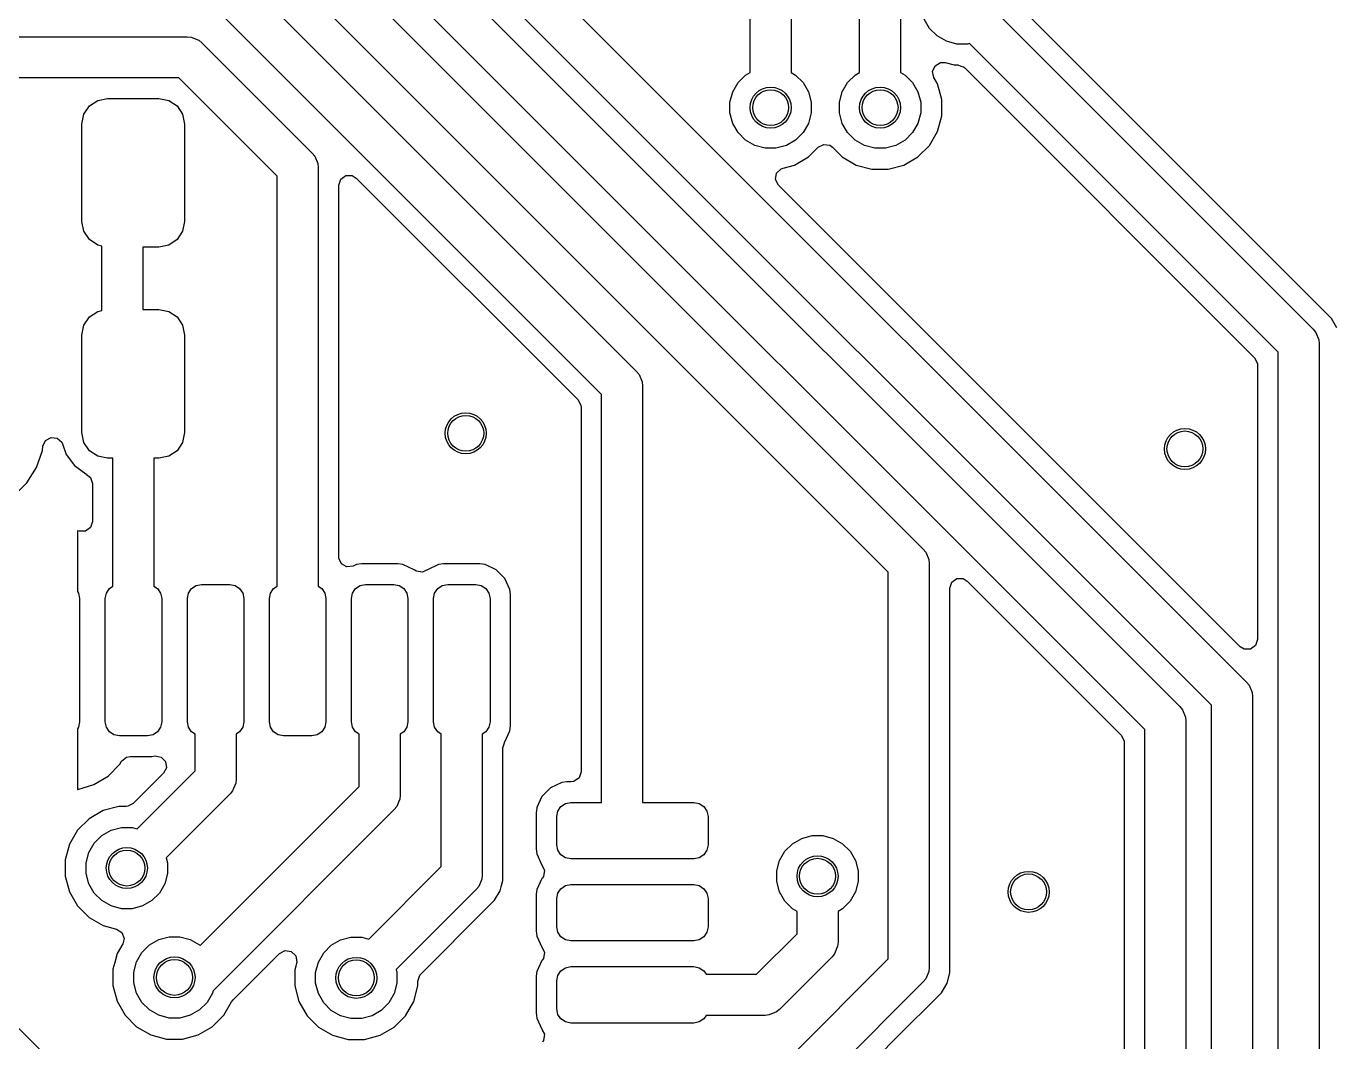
# Model space of a CAD drawing. Extents: x 0.23 to 2.97, y 0.23 to 2.17.
# Drawn here: x 1.431 to 1.933, y 1.336 to 1.726 of the extents above; entities that cross this region are included whole.
import ezdxf

# ---------------------------------------------------------------- set-up
doc = ezdxf.new("R2010")
doc.units = 0
doc.header["$MEASUREMENT"] = 0
doc.layers.add('BLACK', color=7, linetype='CONTINUOUS')

msp = doc.modelspace()

# ---------------------------------------------------------------- linework, layer by layer
at = {"layer": 'BLACK', "linetype": 'CONTINUOUS'}
for p, q in [((1.70913, 1.70848), (1.70913, 1.97)), ((1.72487, 1.97), (1.72487, 1.70848)), ((1.36209, 1.93905), (1.77557, 1.52557)), ((1.76213, 1.51674), (1.34864, 1.93022)), ((1.34875, 1.91057), (1.66557, 1.59375)), ((1.65213, 1.58493), (1.33993, 1.89713)), ((1.76687, 1.87607), (1.76687, 1.70848)), ((1.75113, 1.70848), (1.75113, 1.86961)), ((1.56209, 1.81205), (1.89962, 1.47451)), ((1.52787, 1.81126), (1.87403, 1.4651)), ((1.86059, 1.45627), (1.51443, 1.80243)), ((1.88618, 1.46568), (1.54864, 1.80322)), ((1.778, 1.72541), (1.77595, 1.72897)), ((1.80528, 1.72985), (1.92521, 1.60992)), ((1.93226, 1.61404), (1.81528, 1.73102)), ((1.18348, 1.7222), (1.49313, 1.7222)), ((1.49313, 1.7222), (1.49467, 1.72205)), ((1.49467, 1.72205), (1.49751, 1.72088)), ((1.78091, 1.72251), (1.778, 1.72541)), ((1.78447, 1.72045), (1.78091, 1.72251)), ((1.49751, 1.72088), (1.4987, 1.7199)), ((1.4987, 1.7199), (1.54106, 1.67754)), ((1.78844, 1.71939), (1.78447, 1.72045)), ((1.79255, 1.71939), (1.78844, 1.71939)), ((1.79328, 1.71958), (1.79255, 1.71939)), ((1.91177, 1.60109), (1.79328, 1.71958)), ((1.78011, 1.7111), (1.7822, 1.71231)), ((1.7822, 1.71231), (1.78402, 1.71226)), ((1.78402, 1.71226), (1.78738, 1.71136)), ((1.78738, 1.71136), (1.78879, 1.71136)), ((1.78879, 1.71136), (1.78885, 1.71136)), ((1.78885, 1.71136), (1.78993, 1.71097)), ((1.48987, 1.70646), (1.18348, 1.70646)), ((1.52761, 1.66871), (1.48987, 1.70646)), ((1.70451, 1.70459), (1.70741, 1.70749)), ((1.70741, 1.70749), (1.70913, 1.70848)), ((1.72487, 1.70848), (1.72659, 1.70749)), ((1.72659, 1.70749), (1.72949, 1.70459)), ((1.74651, 1.70459), (1.74941, 1.70749)), ((1.74941, 1.70749), (1.75113, 1.70848)), ((1.76687, 1.70848), (1.76859, 1.70749)), ((1.76859, 1.70749), (1.77149, 1.70459)), ((1.77913, 1.7089), (1.78011, 1.7111)), ((1.77963, 1.70655), (1.77913, 1.7089)), ((1.78103, 1.70413), (1.77963, 1.70655)), ((1.78993, 1.71097), (1.79102, 1.71061)), ((1.79102, 1.71061), (1.7911, 1.71055)), ((1.7911, 1.71055), (1.79112, 1.71054)), ((1.79112, 1.71054), (1.79113, 1.71052)), ((1.79113, 1.71052), (1.79148, 1.71022)), ((1.79148, 1.71022), (1.90274, 1.59896)), ((1.70245, 1.70103), (1.70451, 1.70459)), ((1.72949, 1.70459), (1.73155, 1.70103)), ((1.74445, 1.70103), (1.74651, 1.70459)), ((1.77149, 1.70459), (1.77355, 1.70103)), ((1.78264, 1.69811), (1.78103, 1.70413)), ((1.4556, 1.69566), (1.45879, 1.69779)), ((1.45879, 1.69779), (1.46256, 1.69854)), ((1.46256, 1.69854), (1.48224, 1.69854)), ((1.48224, 1.69854), (1.48601, 1.69779)), ((1.48601, 1.69779), (1.4892, 1.69566)), ((1.70139, 1.69706), (1.70245, 1.70103)), ((1.70139, 1.69294), (1.70139, 1.69706)), ((1.73155, 1.70103), (1.73261, 1.69706)), ((1.73261, 1.69706), (1.73261, 1.69294)), ((1.74339, 1.69706), (1.74445, 1.70103)), ((1.74339, 1.69294), (1.74339, 1.69706)), ((1.77355, 1.70103), (1.77461, 1.69706)), ((1.77461, 1.69706), (1.77461, 1.69294)), ((1.78264, 1.69189), (1.78264, 1.69811)), ((1.45272, 1.6887), (1.45347, 1.69247)), ((1.45347, 1.69247), (1.4556, 1.69566)), ((1.4892, 1.69566), (1.49134, 1.69247)), ((1.49134, 1.69247), (1.49209, 1.6887)), ((1.70245, 1.68897), (1.70139, 1.69294)), ((1.73261, 1.69294), (1.73155, 1.68897)), ((1.74445, 1.68897), (1.74339, 1.69294)), ((1.77461, 1.69294), (1.77355, 1.68897)), ((1.78103, 1.68587), (1.78264, 1.69189)), ((1.45272, 1.6513), (1.45272, 1.6887)), ((1.49209, 1.6887), (1.49209, 1.6513)), ((1.70451, 1.68541), (1.70245, 1.68897)), ((1.73155, 1.68897), (1.72949, 1.68541)), ((1.74651, 1.68541), (1.74445, 1.68897)), ((1.77355, 1.68897), (1.77149, 1.68541)), ((1.70741, 1.68251), (1.70451, 1.68541)), ((1.71097, 1.68045), (1.70741, 1.68251)), ((1.72659, 1.68251), (1.72303, 1.68045)), ((1.72949, 1.68541), (1.72659, 1.68251)), ((1.74941, 1.68251), (1.74651, 1.68541)), ((1.75297, 1.68045), (1.74941, 1.68251)), ((1.76859, 1.68251), (1.76503, 1.68045)), ((1.77149, 1.68541), (1.76859, 1.68251)), ((1.77792, 1.68048), (1.78103, 1.68587)), ((1.54106, 1.67754), (1.54204, 1.67635)), ((1.54204, 1.67635), (1.54321, 1.67351)), ((1.71494, 1.67939), (1.71097, 1.68045)), ((1.71906, 1.67939), (1.71494, 1.67939)), ((1.72303, 1.68045), (1.71906, 1.67939)), ((1.73152, 1.67608), (1.73524, 1.67981)), ((1.73524, 1.67981), (1.73739, 1.6809)), ((1.73739, 1.6809), (1.73977, 1.68053)), ((1.73977, 1.68053), (1.74076, 1.67981)), ((1.74076, 1.67981), (1.74448, 1.67608)), ((1.75694, 1.67939), (1.75297, 1.68045)), ((1.76106, 1.67939), (1.75694, 1.67939)), ((1.76503, 1.68045), (1.76106, 1.67939)), ((1.77352, 1.67608), (1.77792, 1.68048)), ((1.54321, 1.67351), (1.54336, 1.67198)), ((1.54336, 1.67198), (1.54336, 1.5113)), ((1.7193, 1.66981), (1.72101, 1.67151)), ((1.72101, 1.67151), (1.72177, 1.6718)), ((1.72177, 1.6718), (1.72613, 1.67297)), ((1.72613, 1.67297), (1.73152, 1.67608)), ((1.74448, 1.67608), (1.74987, 1.67297)), ((1.74987, 1.67297), (1.75589, 1.67136)), ((1.75589, 1.67136), (1.75589, 1.67136)), ((1.75589, 1.67136), (1.76211, 1.67136)), ((1.76211, 1.67136), (1.76813, 1.67297)), ((1.76211, 1.67136), (1.76211, 1.67136)), ((1.76813, 1.67297), (1.77352, 1.67608)), ((1.52761, 1.5113), (1.52761, 1.66871)), ((1.55126, 1.66522), (1.552, 1.66751)), ((1.552, 1.66751), (1.55395, 1.66893)), ((1.55395, 1.66893), (1.55636, 1.66893)), ((1.55636, 1.66893), (1.55791, 1.66798)), ((1.55791, 1.66798), (1.64309, 1.5828)), ((1.71892, 1.66743), (1.7193, 1.66981)), ((1.72002, 1.66528), (1.71892, 1.66743)), ((1.55126, 1.52255), (1.55126, 1.66522)), ((1.89722, 1.48807), (1.72002, 1.66528)), ((1.45347, 1.64753), (1.45272, 1.6513)), ((1.49209, 1.6513), (1.49134, 1.64753)), ((1.4556, 1.64434), (1.45347, 1.64753)), ((1.49134, 1.64753), (1.4892, 1.64434)), ((1.45879, 1.64221), (1.4556, 1.64434)), ((1.46039, 1.64189), (1.45879, 1.64221)), ((1.46039, 1.61711), (1.46039, 1.64189)), ((1.48224, 1.64146), (1.47614, 1.64146)), ((1.47614, 1.64146), (1.47614, 1.61754)), ((1.48601, 1.64221), (1.48224, 1.64146)), ((1.4892, 1.64434), (1.48601, 1.64221)), ((1.4556, 1.61466), (1.45879, 1.61679)), ((1.45879, 1.61679), (1.46039, 1.61711)), ((1.47614, 1.61754), (1.48224, 1.61754)), ((1.48224, 1.61754), (1.48601, 1.61679)), ((1.48601, 1.61679), (1.4892, 1.61466)), ((1.45272, 1.6077), (1.45347, 1.61147)), ((1.45347, 1.61147), (1.4556, 1.61466)), ((1.4892, 1.61466), (1.49134, 1.61147)), ((1.49134, 1.61147), (1.49209, 1.6077)), ((1.93434, 1.61044), (1.93226, 1.61404)), ((1.93226, 1.61404), (1.93226, 1.61404)), ((1.93226, 1.61404), (1.93226, 1.61404)), ((1.93226, 1.61404), (1.93226, 1.61404)), ((1.45272, 1.5703), (1.45272, 1.6077)), ((1.49209, 1.6077), (1.49209, 1.5703)), ((1.92521, 1.60992), (1.92619, 1.60873)), ((1.92619, 1.60873), (1.92737, 1.60589)), ((1.92737, 1.60589), (1.92752, 1.60435)), ((1.91177, 1.12535), (1.91177, 1.60109)), ((1.92752, 1.60435), (1.92752, 1.12862)), ((1.90274, 1.59896), (1.90383, 1.59682)), ((1.90383, 1.59682), (1.90388, 1.59621)), ((1.90388, 1.59621), (1.90388, 1.49083)), ((1.66557, 1.59375), (1.66655, 1.59256)), ((1.66655, 1.59256), (1.66772, 1.58972)), ((1.66772, 1.58972), (1.66787, 1.58819)), ((1.66787, 1.58819), (1.66787, 1.42831)), ((1.64309, 1.5828), (1.64418, 1.58065)), ((1.65213, 1.42831), (1.65213, 1.58493)), ((1.64418, 1.58065), (1.64423, 1.58004)), ((1.64423, 1.58004), (1.64423, 1.4401)), ((1.43775, 1.56506), (1.43875, 1.56725)), ((1.43875, 1.56725), (1.44084, 1.56844)), ((1.44084, 1.56844), (1.44324, 1.56817)), ((1.44324, 1.56817), (1.44502, 1.56654)), ((1.44502, 1.56654), (1.44531, 1.56591)), ((1.44531, 1.56591), (1.4467, 1.56192)), ((1.45347, 1.56653), (1.45272, 1.5703)), ((1.4556, 1.56334), (1.45347, 1.56653)), ((1.49134, 1.56653), (1.4892, 1.56334)), ((1.49209, 1.5703), (1.49134, 1.56653)), ((1.43528, 1.55689), (1.43757, 1.56342)), ((1.43757, 1.56342), (1.43775, 1.56506)), ((1.43757, 1.56342), (1.43757, 1.56342)), ((1.4467, 1.56192), (1.44988, 1.55762)), ((1.45879, 1.56121), (1.4556, 1.56334)), ((1.46256, 1.56046), (1.45879, 1.56121)), ((1.48601, 1.56121), (1.48224, 1.56046)), ((1.4892, 1.56334), (1.48601, 1.56121)), ((1.4316, 1.55103), (1.43528, 1.55689)), ((1.44988, 1.55762), (1.44988, 1.55762)), ((1.44988, 1.55762), (1.44988, 1.55762)), ((1.44988, 1.55762), (1.44988, 1.55762)), ((1.44988, 1.55762), (1.44988, 1.55762)), ((1.44988, 1.55762), (1.45418, 1.55444)), ((1.46461, 1.56046), (1.46256, 1.56046)), ((1.46461, 1.51129), (1.46461, 1.56046)), ((1.48224, 1.56046), (1.48035, 1.56046)), ((1.48035, 1.56046), (1.48035, 1.51131)), ((1.42671, 1.54614), (1.4316, 1.55103)), ((1.45418, 1.55444), (1.45444, 1.5543)), ((1.45444, 1.5543), (1.4544, 1.55424)), ((1.4544, 1.55424), (1.45602, 1.55301)), ((1.45602, 1.55301), (1.45671, 1.55079)), ((1.45671, 1.55079), (1.45671, 1.53617)), ((1.45671, 1.53617), (1.45597, 1.53388)), ((1.45119, 1.53259), (1.451, 1.53261)), ((1.451, 1.53261), (1.451, 1.50925)), ((1.45166, 1.53245), (1.45119, 1.53259)), ((1.45402, 1.53246), (1.45166, 1.53245)), ((1.45597, 1.53388), (1.45402, 1.53246)), ((1.55128, 1.52207), (1.55126, 1.52255)), ((1.5523, 1.51989), (1.55128, 1.52207)), ((1.77557, 1.52557), (1.77655, 1.52437)), ((1.77655, 1.52437), (1.77772, 1.52154)), ((1.77772, 1.52154), (1.77787, 1.52)), ((1.55441, 1.51872), (1.5523, 1.51989)), ((1.5568, 1.51901), (1.55441, 1.51872)), ((1.55807, 1.51961), (1.5568, 1.51901)), ((1.56001, 1.51986), (1.55807, 1.51961)), ((1.57396, 1.51986), (1.56001, 1.51986)), ((1.56001, 1.51986), (1.56001, 1.51986)), ((1.57589, 1.51961), (1.57396, 1.51986)), ((1.57396, 1.51986), (1.57396, 1.51986)), ((1.5759, 1.51961), (1.57589, 1.51961)), ((1.58015, 1.51762), (1.5759, 1.51961)), ((1.5759, 1.51961), (1.5759, 1.51961)), ((1.58043, 1.51743), (1.58015, 1.51762)), ((1.58045, 1.51745), (1.58043, 1.51743)), ((1.58096, 1.51708), (1.58045, 1.51745)), ((1.58334, 1.5167), (1.58096, 1.51708)), ((1.58497, 1.51753), (1.58334, 1.5167)), ((1.58504, 1.51743), (1.58497, 1.51753)), ((1.58532, 1.51762), (1.58504, 1.51743)), ((1.58957, 1.51961), (1.58532, 1.51762)), ((1.59151, 1.51986), (1.58957, 1.51961)), ((1.60545, 1.51986), (1.59151, 1.51986)), ((1.59151, 1.51986), (1.59151, 1.51986)), ((1.60739, 1.51961), (1.60545, 1.51986)), ((1.60545, 1.51986), (1.60545, 1.51986)), ((1.61164, 1.51762), (1.60739, 1.51961)), ((1.60739, 1.51961), (1.60739, 1.51961)), ((1.60739, 1.51961), (1.60739, 1.51961)), ((1.61496, 1.51431), (1.61164, 1.51762)), ((1.61164, 1.51762), (1.61164, 1.51762)), ((1.61164, 1.51762), (1.61164, 1.51762)), ((1.76213, 1.36826), (1.76213, 1.51674)), ((1.77787, 1.52), (1.77787, 1.365)), ((1.46325, 1.51038), (1.46461, 1.51129)), ((1.48035, 1.51131), (1.48174, 1.51038)), ((1.49475, 1.51038), (1.49651, 1.51156)), ((1.49651, 1.51156), (1.49858, 1.51197)), ((1.49858, 1.51197), (1.50941, 1.51197)), ((1.50941, 1.51197), (1.51148, 1.51156)), ((1.51148, 1.51156), (1.51323, 1.51038)), ((1.52625, 1.51038), (1.52761, 1.5113)), ((1.54336, 1.5113), (1.54473, 1.51038)), ((1.55774, 1.51038), (1.5595, 1.51156)), ((1.5595, 1.51156), (1.56157, 1.51197)), ((1.56157, 1.51197), (1.5724, 1.51197)), ((1.5724, 1.51197), (1.57447, 1.51156)), ((1.57447, 1.51156), (1.57623, 1.51038)), ((1.58924, 1.51038), (1.591, 1.51156)), ((1.591, 1.51156), (1.59307, 1.51197)), ((1.59307, 1.51197), (1.60389, 1.51197)), ((1.60389, 1.51197), (1.60597, 1.51156)), ((1.60597, 1.51156), (1.60772, 1.51038)), ((1.61695, 1.51005), (1.61496, 1.51431)), ((1.78577, 1.51052), (1.78651, 1.51281)), ((1.78651, 1.51281), (1.78846, 1.51423)), ((1.78846, 1.51423), (1.79087, 1.51423)), ((1.79087, 1.51423), (1.79242, 1.51328)), ((1.79242, 1.51328), (1.85156, 1.45415)), ((1.451, 1.50925), (1.45141, 1.50863)), ((1.45141, 1.50863), (1.45183, 1.50656)), ((1.45183, 1.50656), (1.45183, 1.45931)), ((1.46167, 1.50656), (1.46208, 1.50863)), ((1.46167, 1.45931), (1.46167, 1.50656)), ((1.46208, 1.50863), (1.46325, 1.51038)), ((1.48174, 1.51038), (1.48291, 1.50863)), ((1.48291, 1.50863), (1.48332, 1.50656)), ((1.48332, 1.50656), (1.48332, 1.45931)), ((1.49317, 1.50656), (1.49358, 1.50863)), ((1.49317, 1.45931), (1.49317, 1.50656)), ((1.49358, 1.50863), (1.49475, 1.51038)), ((1.51323, 1.51038), (1.51441, 1.50863)), ((1.51441, 1.50863), (1.51482, 1.50656)), ((1.51482, 1.50656), (1.51482, 1.45931)), ((1.52466, 1.50656), (1.52507, 1.50863)), ((1.52466, 1.45931), (1.52466, 1.50656)), ((1.52507, 1.50863), (1.52625, 1.51038)), ((1.54473, 1.51038), (1.5459, 1.50863)), ((1.5459, 1.50863), (1.54631, 1.50656)), ((1.54631, 1.50656), (1.54631, 1.45931)), ((1.55616, 1.50656), (1.55657, 1.50863)), ((1.55616, 1.45931), (1.55616, 1.50656)), ((1.55657, 1.50863), (1.55774, 1.51038)), ((1.57623, 1.51038), (1.5774, 1.50863)), ((1.5774, 1.50863), (1.57781, 1.50656)), ((1.57781, 1.50656), (1.57781, 1.45931)), ((1.58765, 1.50656), (1.58807, 1.50863)), ((1.58765, 1.45931), (1.58765, 1.50656)), ((1.58807, 1.50863), (1.58924, 1.51038)), ((1.60772, 1.51038), (1.60889, 1.50863)), ((1.60889, 1.50863), (1.60931, 1.50656)), ((1.60931, 1.50656), (1.60931, 1.45931)), ((1.6172, 1.50811), (1.61695, 1.51005)), ((1.6172, 1.45775), (1.6172, 1.50811)), ((1.78577, 1.36708), (1.78577, 1.51052)), ((1.90388, 1.49083), (1.90313, 1.48854)), ((1.89878, 1.48712), (1.89722, 1.48807)), ((1.90118, 1.48712), (1.89878, 1.48712)), ((1.90313, 1.48854), (1.90118, 1.48712)), ((1.89962, 1.47451), (1.9006, 1.47332)), ((1.9006, 1.47332), (1.90178, 1.47048)), ((1.90178, 1.47048), (1.90193, 1.46894)), ((1.88618, 1.24232), (1.88618, 1.46568)), ((1.90193, 1.46894), (1.90193, 1.23906)), ((1.87403, 1.4651), (1.87501, 1.46391)), ((1.87501, 1.46391), (1.87619, 1.46107)), ((1.87619, 1.46107), (1.87634, 1.45954)), ((1.45141, 1.45724), (1.451, 1.45662)), ((1.451, 1.45662), (1.451, 1.43326)), ((1.45183, 1.45931), (1.45141, 1.45724)), ((1.46208, 1.45724), (1.46167, 1.45931)), ((1.46325, 1.45548), (1.46208, 1.45724)), ((1.46501, 1.45431), (1.46325, 1.45548)), ((1.48174, 1.45548), (1.47998, 1.45431)), ((1.48291, 1.45724), (1.48174, 1.45548)), ((1.48332, 1.45931), (1.48291, 1.45724)), ((1.49358, 1.45724), (1.49317, 1.45931)), ((1.49475, 1.45548), (1.49358, 1.45724)), ((1.49612, 1.45457), (1.49475, 1.45548)), ((1.51323, 1.45548), (1.51187, 1.45457)), ((1.51441, 1.45724), (1.51323, 1.45548)), ((1.51482, 1.45931), (1.51441, 1.45724)), ((1.52507, 1.45724), (1.52466, 1.45931)), ((1.52625, 1.45548), (1.52507, 1.45724)), ((1.528, 1.45431), (1.52625, 1.45548)), ((1.54473, 1.45548), (1.54297, 1.45431)), ((1.5459, 1.45724), (1.54473, 1.45548)), ((1.54631, 1.45931), (1.5459, 1.45724)), ((1.55657, 1.45724), (1.55616, 1.45931)), ((1.55774, 1.45548), (1.55657, 1.45724)), ((1.55909, 1.45458), (1.55774, 1.45548)), ((1.57623, 1.45548), (1.57484, 1.45456)), ((1.5774, 1.45724), (1.57623, 1.45548)), ((1.57781, 1.45931), (1.5774, 1.45724)), ((1.58807, 1.45724), (1.58765, 1.45931)), ((1.58924, 1.45548), (1.58807, 1.45724)), ((1.59059, 1.45458), (1.58924, 1.45548)), ((1.60772, 1.45548), (1.60634, 1.45456)), ((1.60889, 1.45724), (1.60772, 1.45548)), ((1.60931, 1.45931), (1.60889, 1.45724)), ((1.61496, 1.45156), (1.61695, 1.45581)), ((1.61695, 1.45581), (1.6172, 1.45775)), ((1.86059, 1.25625), (1.86059, 1.45627)), ((1.87634, 1.45954), (1.87634, 1.25299)), ((1.46708, 1.4539), (1.46501, 1.45431)), ((1.47791, 1.4539), (1.46708, 1.4539)), ((1.47998, 1.45431), (1.47791, 1.4539)), ((1.49612, 1.44047), (1.49612, 1.45457)), ((1.51187, 1.45457), (1.51187, 1.4372)), ((1.53007, 1.4539), (1.528, 1.45431)), ((1.5409, 1.4539), (1.53007, 1.4539)), ((1.54297, 1.45431), (1.5409, 1.4539)), ((1.55909, 1.44696), (1.55909, 1.45458)), ((1.57484, 1.45456), (1.57484, 1.44696)), ((1.59059, 1.40373), (1.59059, 1.45458)), ((1.60634, 1.45456), (1.60634, 1.40046)), ((1.61423, 1.44929), (1.61485, 1.45124)), ((1.61482, 1.45125), (1.61492, 1.45147)), ((1.61485, 1.45124), (1.61482, 1.45125)), ((1.61492, 1.45147), (1.61494, 1.45152)), ((1.61494, 1.45152), (1.61496, 1.45156)), ((1.61496, 1.45156), (1.61496, 1.45156)), ((1.85156, 1.45415), (1.85265, 1.452)), ((1.85265, 1.452), (1.8527, 1.45139)), ((1.8527, 1.45139), (1.8527, 1.31383)), ((1.46794, 1.44412), (1.46976, 1.4457)), ((1.46976, 1.4457), (1.47128, 1.446)), ((1.47128, 1.446), (1.47947, 1.446)), ((1.47947, 1.446), (1.48078, 1.44618)), ((1.48078, 1.44618), (1.48315, 1.44574)), ((1.48315, 1.44574), (1.48481, 1.44399)), ((1.55909, 1.43441), (1.55909, 1.44696)), ((1.57484, 1.44696), (1.57484, 1.43115)), ((1.61423, 1.40254), (1.61423, 1.44929)), ((1.46274, 1.43847), (1.46725, 1.44298)), ((1.46725, 1.44298), (1.46794, 1.44412)), ((1.4739, 1.41825), (1.49612, 1.44047)), ((1.48512, 1.4416), (1.48404, 1.43956)), ((1.48481, 1.44399), (1.48512, 1.4416)), ((1.45728, 1.43517), (1.46274, 1.43847)), ((1.48404, 1.43956), (1.47242, 1.42793)), ((1.51171, 1.43567), (1.51054, 1.43283)), ((1.51187, 1.4372), (1.51171, 1.43567)), ((1.63681, 1.43595), (1.63256, 1.43396)), ((1.63875, 1.4362), (1.63681, 1.43595)), ((1.64033, 1.4362), (1.63875, 1.4362)), ((1.63875, 1.4362), (1.63875, 1.4362)), ((1.64154, 1.43639), (1.64033, 1.4362)), ((1.64349, 1.43781), (1.64154, 1.43639)), ((1.64423, 1.4401), (1.64349, 1.43781)), ((1.451, 1.43326), (1.45119, 1.43327)), ((1.45119, 1.43327), (1.45728, 1.43517)), ((1.50956, 1.43164), (1.48504, 1.40712)), ((1.49809, 1.3734), (1.55909, 1.43441)), ((1.51054, 1.43283), (1.50956, 1.43164)), ((1.57484, 1.43115), (1.57469, 1.42962)), ((1.62924, 1.43064), (1.62726, 1.42639)), ((1.63256, 1.43396), (1.62924, 1.43064)), ((1.46682, 1.42679), (1.46081, 1.42518)), ((1.46967, 1.42679), (1.46682, 1.42679)), ((1.47028, 1.42684), (1.46967, 1.42679)), ((1.47242, 1.42793), (1.47028, 1.42684)), ((1.57254, 1.42559), (1.50302, 1.35606)), ((1.57351, 1.42678), (1.57254, 1.42559)), ((1.57352, 1.42678), (1.57351, 1.42678)), ((1.57419, 1.4284), (1.57352, 1.42678)), ((1.57352, 1.42678), (1.57352, 1.42678)), ((1.57352, 1.42678), (1.57352, 1.42678)), ((1.57469, 1.42962), (1.57419, 1.4284)), ((1.57469, 1.42962), (1.57469, 1.42962)), ((1.57469, 1.42962), (1.57469, 1.42962)), ((1.57469, 1.42962), (1.57469, 1.42962)), ((1.62726, 1.42639), (1.62709, 1.42512)), ((1.62726, 1.42639), (1.62726, 1.42639)), ((1.62726, 1.42639), (1.62726, 1.42639)), ((1.63531, 1.42497), (1.63648, 1.42672)), ((1.63648, 1.42672), (1.63824, 1.42789)), ((1.63824, 1.42789), (1.64031, 1.42831)), ((1.64031, 1.42831), (1.65213, 1.42831)), ((1.66787, 1.42831), (1.68756, 1.42831)), ((1.68756, 1.42831), (1.68963, 1.42789)), ((1.68963, 1.42789), (1.69138, 1.42672)), ((1.69138, 1.42672), (1.69256, 1.42497)), ((1.45542, 1.42207), (1.45102, 1.41767)), ((1.46081, 1.42518), (1.45542, 1.42207)), ((1.62709, 1.42512), (1.627, 1.42445)), ((1.627, 1.42445), (1.627, 1.41051)), ((1.6349, 1.42289), (1.63531, 1.42497)), ((1.6349, 1.41207), (1.6349, 1.42289)), ((1.69256, 1.42497), (1.69297, 1.42289)), ((1.69297, 1.42289), (1.69297, 1.41207)), ((1.45102, 1.41767), (1.44791, 1.41227)), ((1.45744, 1.41274), (1.46035, 1.41564)), ((1.46035, 1.41564), (1.46391, 1.4177)), ((1.46391, 1.4177), (1.46788, 1.41876)), ((1.46788, 1.41876), (1.47199, 1.41876)), ((1.47199, 1.41876), (1.4739, 1.41825)), ((1.72897, 1.41455), (1.73294, 1.41561)), ((1.73294, 1.41561), (1.73706, 1.41561)), ((1.73706, 1.41561), (1.74103, 1.41455)), ((1.44791, 1.41227), (1.4463, 1.40626)), ((1.45539, 1.40918), (1.45744, 1.41274)), ((1.627, 1.41051), (1.627, 1.41051)), ((1.627, 1.41051), (1.62726, 1.40857)), ((1.63531, 1.41), (1.6349, 1.41207)), ((1.69297, 1.41207), (1.69256, 1.41)), ((1.72251, 1.40959), (1.72541, 1.41249)), ((1.72541, 1.41249), (1.72897, 1.41455)), ((1.74103, 1.41455), (1.74459, 1.41249)), ((1.74459, 1.41249), (1.74749, 1.40959)), ((1.4463, 1.40626), (1.4463, 1.40004)), ((1.45432, 1.40521), (1.45539, 1.40918)), ((1.45432, 1.40109), (1.45432, 1.40521)), ((1.48504, 1.40712), (1.48555, 1.40521)), ((1.48555, 1.40521), (1.48555, 1.40109)), ((1.62726, 1.40857), (1.62924, 1.40432)), ((1.63648, 1.40824), (1.63531, 1.41)), ((1.63824, 1.40707), (1.63648, 1.40824)), ((1.64031, 1.40665), (1.63824, 1.40707)), ((1.68756, 1.40665), (1.64031, 1.40665)), ((1.68963, 1.40707), (1.68756, 1.40665)), ((1.69138, 1.40824), (1.68963, 1.40707)), ((1.69256, 1.41), (1.69138, 1.40824)), ((1.71939, 1.40206), (1.72045, 1.40603)), ((1.72045, 1.40603), (1.72251, 1.40959)), ((1.74749, 1.40959), (1.74955, 1.40603)), ((1.74955, 1.40603), (1.75061, 1.40206)), ((1.45539, 1.39712), (1.45432, 1.40109)), ((1.48555, 1.40109), (1.48449, 1.39712)), ((1.56275, 1.37589), (1.59059, 1.40373)), ((1.60634, 1.40046), (1.60619, 1.39893)), ((1.61423, 1.39839), (1.61423, 1.40254)), ((1.61423, 1.40254), (1.61423, 1.40254)), ((1.62924, 1.40432), (1.62944, 1.40404)), ((1.62944, 1.40404), (1.62934, 1.40397)), ((1.62934, 1.40397), (1.63016, 1.40234)), ((1.63016, 1.40234), (1.62979, 1.39996)), ((1.71939, 1.39794), (1.71939, 1.40206)), ((1.75061, 1.40206), (1.75061, 1.39794)), ((1.4463, 1.40004), (1.44791, 1.39402)), ((1.45744, 1.39356), (1.45539, 1.39712)), ((1.48449, 1.39712), (1.48243, 1.39356)), ((1.60501, 1.39609), (1.60403, 1.3949)), ((1.60619, 1.39893), (1.60501, 1.39609)), ((1.61316, 1.39438), (1.61357, 1.39592)), ((1.61357, 1.39592), (1.61362, 1.3961)), ((1.61362, 1.3961), (1.61371, 1.39643)), ((1.61362, 1.3961), (1.61362, 1.3961)), ((1.61371, 1.39643), (1.61423, 1.39839)), ((1.62924, 1.39915), (1.62726, 1.3949)), ((1.62944, 1.39943), (1.62924, 1.39915)), ((1.62979, 1.39996), (1.62941, 1.39945)), ((1.62941, 1.39945), (1.62944, 1.39943)), ((1.63531, 1.39347), (1.63648, 1.39523)), ((1.63648, 1.39523), (1.63824, 1.3964)), ((1.63824, 1.3964), (1.64031, 1.39681)), ((1.64031, 1.39681), (1.68756, 1.39681)), ((1.68756, 1.39681), (1.68963, 1.3964)), ((1.68963, 1.3964), (1.69138, 1.39523)), ((1.69138, 1.39523), (1.69256, 1.39347)), ((1.72045, 1.39397), (1.71939, 1.39794)), ((1.75061, 1.39794), (1.74955, 1.39397)), ((1.44791, 1.39402), (1.45102, 1.38863)), ((1.46035, 1.39066), (1.45744, 1.39356)), ((1.46391, 1.3886), (1.46035, 1.39066)), ((1.47952, 1.39066), (1.47596, 1.3886)), ((1.48243, 1.39356), (1.47952, 1.39066)), ((1.60403, 1.3949), (1.57331, 1.36418)), ((1.60815, 1.38785), (1.61108, 1.39078)), ((1.61108, 1.39078), (1.61316, 1.39438)), ((1.62702, 1.39309), (1.627, 1.39296)), ((1.627, 1.39296), (1.627, 1.37901)), ((1.62726, 1.39489), (1.62702, 1.39309)), ((1.62726, 1.3949), (1.62726, 1.39489)), ((1.62726, 1.39489), (1.62726, 1.39489)), ((1.6349, 1.3914), (1.63531, 1.39347)), ((1.6349, 1.38057), (1.6349, 1.3914)), ((1.69256, 1.39347), (1.69297, 1.3914)), ((1.69297, 1.3914), (1.69297, 1.38057)), ((1.72251, 1.39041), (1.72045, 1.39397)), ((1.72541, 1.38751), (1.72251, 1.39041)), ((1.74749, 1.39041), (1.74459, 1.38751)), ((1.74955, 1.39397), (1.74749, 1.39041)), ((1.45102, 1.38863), (1.45542, 1.38423)), ((1.46788, 1.38754), (1.46391, 1.3886)), ((1.47199, 1.38754), (1.46788, 1.38754)), ((1.47596, 1.3886), (1.47199, 1.38754)), ((1.58278, 1.36248), (1.60815, 1.38785)), ((1.60815, 1.38785), (1.60815, 1.38785)), ((1.72713, 1.38652), (1.72541, 1.38751)), ((1.72713, 1.37791), (1.72713, 1.38652)), ((1.74459, 1.38751), (1.74287, 1.38652)), ((1.74287, 1.38652), (1.74287, 1.37465)), ((1.45542, 1.38423), (1.46081, 1.38112)), ((1.46081, 1.38112), (1.46598, 1.37974)), ((1.63531, 1.3785), (1.6349, 1.38057)), ((1.69297, 1.38057), (1.69256, 1.3785)), ((1.46598, 1.37974), (1.468, 1.37842)), ((1.468, 1.37842), (1.46886, 1.37617)), ((1.46886, 1.37617), (1.46834, 1.37402)), ((1.47864, 1.37367), (1.4822, 1.37573)), ((1.4822, 1.37573), (1.48617, 1.37679)), ((1.48617, 1.37679), (1.49028, 1.37679)), ((1.49028, 1.37679), (1.49425, 1.37573)), ((1.49425, 1.37573), (1.49782, 1.37367)), ((1.54841, 1.37349), (1.55197, 1.37555)), ((1.55197, 1.37555), (1.55594, 1.37661)), ((1.55594, 1.37661), (1.56006, 1.37661)), ((1.56006, 1.37661), (1.56275, 1.37589)), ((1.627, 1.37901), (1.627, 1.37901)), ((1.627, 1.37901), (1.62726, 1.37707)), ((1.62726, 1.37707), (1.62924, 1.37282)), ((1.63648, 1.37674), (1.63531, 1.3785)), ((1.63824, 1.37557), (1.63648, 1.37674)), ((1.64031, 1.37516), (1.63824, 1.37557)), ((1.68756, 1.37516), (1.64031, 1.37516)), ((1.68963, 1.37557), (1.68756, 1.37516)), ((1.69138, 1.37674), (1.68963, 1.37557)), ((1.69256, 1.3785), (1.69138, 1.37674)), ((1.71158, 1.36236), (1.72713, 1.37791)), ((1.4662, 1.37031), (1.46528, 1.36687)), ((1.46834, 1.37402), (1.4662, 1.37031)), ((1.47368, 1.36721), (1.47573, 1.37077)), ((1.47573, 1.37077), (1.47864, 1.37367)), ((1.49782, 1.37367), (1.49809, 1.3734)), ((1.51073, 1.3526), (1.52851, 1.37039)), ((1.52851, 1.37039), (1.53066, 1.37148)), ((1.53066, 1.37148), (1.53304, 1.3711)), ((1.53304, 1.3711), (1.53474, 1.3694)), ((1.54345, 1.36703), (1.54551, 1.37059)), ((1.54551, 1.37059), (1.54841, 1.37349)), ((1.62924, 1.37282), (1.62944, 1.37254)), ((1.62944, 1.37254), (1.62934, 1.37247)), ((1.62934, 1.37247), (1.63016, 1.37084)), ((1.63016, 1.37084), (1.62979, 1.36847)), ((1.74155, 1.37027), (1.74057, 1.36908)), ((1.74272, 1.37311), (1.74155, 1.37027)), ((1.74287, 1.37465), (1.74272, 1.37311)), ((1.46528, 1.36687), (1.46459, 1.36429)), ((1.47262, 1.36324), (1.47368, 1.36721)), ((1.53474, 1.36554), (1.53436, 1.36411)), ((1.53474, 1.3694), (1.53512, 1.36702)), ((1.53503, 1.36662), (1.53474, 1.36554)), ((1.53512, 1.36702), (1.53503, 1.36662)), ((1.54239, 1.36306), (1.54345, 1.36703)), ((1.62924, 1.36765), (1.62726, 1.3634)), ((1.62944, 1.36793), (1.62924, 1.36765)), ((1.62979, 1.36847), (1.62941, 1.36795)), ((1.62941, 1.36795), (1.62944, 1.36793)), ((1.63824, 1.3649), (1.64031, 1.36531)), ((1.64031, 1.36531), (1.68756, 1.36531)), ((1.68756, 1.36531), (1.68963, 1.3649)), ((1.74057, 1.36908), (1.72041, 1.34892)), ((1.72473, 1.33087), (1.76213, 1.36826)), ((1.78577, 1.36292), (1.78577, 1.36708)), ((1.46459, 1.36429), (1.46459, 1.35807)), ((1.47262, 1.35913), (1.47262, 1.36324)), ((1.53436, 1.36411), (1.53436, 1.35789)), ((1.54239, 1.35894), (1.54239, 1.36306)), ((1.57331, 1.36418), (1.57361, 1.36306)), ((1.57361, 1.36306), (1.57361, 1.35894)), ((1.58164, 1.35973), (1.58239, 1.36202)), ((1.58239, 1.36202), (1.58278, 1.36248)), ((1.62718, 1.36278), (1.627, 1.36146)), ((1.627, 1.36146), (1.627, 1.34752)), ((1.62726, 1.3634), (1.62718, 1.36278)), ((1.62726, 1.3634), (1.62726, 1.3634)), ((1.62726, 1.3634), (1.62726, 1.3634)), ((1.6349, 1.3599), (1.63531, 1.36197)), ((1.63531, 1.36197), (1.63648, 1.36373)), ((1.63648, 1.36373), (1.63824, 1.3649)), ((1.68963, 1.3649), (1.69138, 1.36373)), ((1.69138, 1.36373), (1.6923, 1.36236)), ((1.6923, 1.36236), (1.71158, 1.36236)), ((1.77655, 1.36063), (1.77557, 1.35943)), ((1.77772, 1.36346), (1.77655, 1.36063)), ((1.77787, 1.365), (1.77772, 1.36346)), ((1.78469, 1.35891), (1.78577, 1.36292)), ((1.46459, 1.35807), (1.4662, 1.35206)), ((1.47368, 1.35515), (1.47262, 1.35913)), ((1.47573, 1.35159), (1.47368, 1.35515)), ((1.50278, 1.35515), (1.50072, 1.35159)), ((1.50302, 1.35606), (1.50278, 1.35515)), ((1.53436, 1.35789), (1.53597, 1.35187)), ((1.54345, 1.35497), (1.54239, 1.35894)), ((1.54551, 1.35141), (1.54345, 1.35497)), ((1.57255, 1.35497), (1.57049, 1.35141)), ((1.57361, 1.35894), (1.57255, 1.35497)), ((1.58003, 1.35187), (1.58164, 1.35789)), ((1.58164, 1.35789), (1.58164, 1.35973)), ((1.6349, 1.34907), (1.6349, 1.3599)), ((1.77557, 1.35943), (1.73356, 1.31742)), ((1.76484, 1.33755), (1.78262, 1.35532)), ((1.78262, 1.35532), (1.78296, 1.3559)), ((1.78296, 1.3559), (1.78469, 1.35891)), ((1.78469, 1.35891), (1.78469, 1.35891)), ((1.78469, 1.35891), (1.78469, 1.35891)), ((1.4662, 1.35206), (1.46931, 1.34666)), ((1.47864, 1.34869), (1.47573, 1.35159)), ((1.50072, 1.35159), (1.49782, 1.34869)), ((1.50715, 1.34666), (1.51011, 1.3518)), ((1.51011, 1.3518), (1.51073, 1.3526)), ((1.53597, 1.35187), (1.53908, 1.34648)), ((1.54841, 1.34851), (1.54551, 1.35141)), ((1.57049, 1.35141), (1.56759, 1.34851)), ((1.57692, 1.34648), (1.58003, 1.35187)), ((1.46931, 1.34666), (1.47371, 1.34226)), ((1.4822, 1.34663), (1.47864, 1.34869)), ((1.48617, 1.34557), (1.4822, 1.34663)), ((1.49028, 1.34557), (1.48617, 1.34557)), ((1.49425, 1.34663), (1.49028, 1.34557)), ((1.49782, 1.34869), (1.49425, 1.34663)), ((1.50274, 1.34226), (1.50715, 1.34666)), ((1.53908, 1.34648), (1.54348, 1.34208)), ((1.55197, 1.34645), (1.54841, 1.34851)), ((1.55594, 1.34539), (1.55197, 1.34645)), ((1.56006, 1.34539), (1.55594, 1.34539)), ((1.56403, 1.34645), (1.56006, 1.34539)), ((1.56759, 1.34851), (1.56403, 1.34645)), ((1.57252, 1.34208), (1.57692, 1.34648)), ((1.627, 1.34752), (1.627, 1.34752)), ((1.627, 1.34752), (1.62726, 1.34558)), ((1.62726, 1.34558), (1.62924, 1.34132)), ((1.63531, 1.347), (1.6349, 1.34907)), ((1.63648, 1.34525), (1.63531, 1.347)), ((1.63824, 1.34407), (1.63648, 1.34525)), ((1.69138, 1.34525), (1.68963, 1.34407)), ((1.6923, 1.34661), (1.69138, 1.34525)), ((1.71484, 1.34661), (1.6923, 1.34661)), ((1.71638, 1.34677), (1.71484, 1.34661)), ((1.71922, 1.34794), (1.71638, 1.34677)), ((1.72041, 1.34892), (1.71922, 1.34794)), ((1.47869, 1.2914), (1.42837, 1.34172)), ((1.47371, 1.34226), (1.4791, 1.33915)), ((1.49735, 1.33915), (1.50274, 1.34226)), ((1.54348, 1.34208), (1.54887, 1.33897)), ((1.56713, 1.33897), (1.57252, 1.34208)), ((1.62924, 1.34132), (1.62944, 1.34105)), ((1.62944, 1.34105), (1.62934, 1.34097)), ((1.62934, 1.34097), (1.63016, 1.33935)), ((1.64031, 1.34366), (1.63824, 1.34407)), ((1.68756, 1.34366), (1.64031, 1.34366)), ((1.68963, 1.34407), (1.68756, 1.34366)), ((1.4791, 1.33915), (1.48512, 1.33754)), ((1.48512, 1.33754), (1.48512, 1.33754)), ((1.48512, 1.33754), (1.49134, 1.33754)), ((1.49134, 1.33754), (1.49735, 1.33915)), ((1.49134, 1.33754), (1.49134, 1.33754)), ((1.54887, 1.33897), (1.55489, 1.33736)), ((1.55489, 1.33736), (1.55489, 1.33736)), ((1.55489, 1.33736), (1.56111, 1.33736)), ((1.56111, 1.33736), (1.56713, 1.33897)), ((1.56111, 1.33736), (1.56111, 1.33736)), ((1.62979, 1.33697), (1.62941, 1.33645)), ((1.62941, 1.33645), (1.62944, 1.33644)), ((1.63016, 1.33935), (1.62979, 1.33697)), ((1.75893, 1.33163), (1.76484, 1.33755))]:
    msp.add_line(p, q, dxfattribs=at)
at = {"layer": 'BLACK'}
for centre in [(1.717, 1.695), (1.759, 1.695), (1.6, 1.57), (1.876, 1.564), (1.46994, 1.40315), (1.735, 1.4), (1.816, 1.394), (1.48823, 1.36118), (1.558, 1.361)]:
    msp.add_circle(centre, 0.00787, dxfattribs=at)
at = {"layer": 'WHITE'}
for centre in [(1.717, 1.695), (1.759, 1.695), (1.6, 1.57), (1.876, 1.564), (1.46994, 1.40315), (1.735, 1.4), (1.816, 1.394), (1.48823, 1.36118), (1.558, 1.361)]:
    msp.add_circle(centre, 0.00689, dxfattribs=at)

doc.saveas('drawing.dxf')
